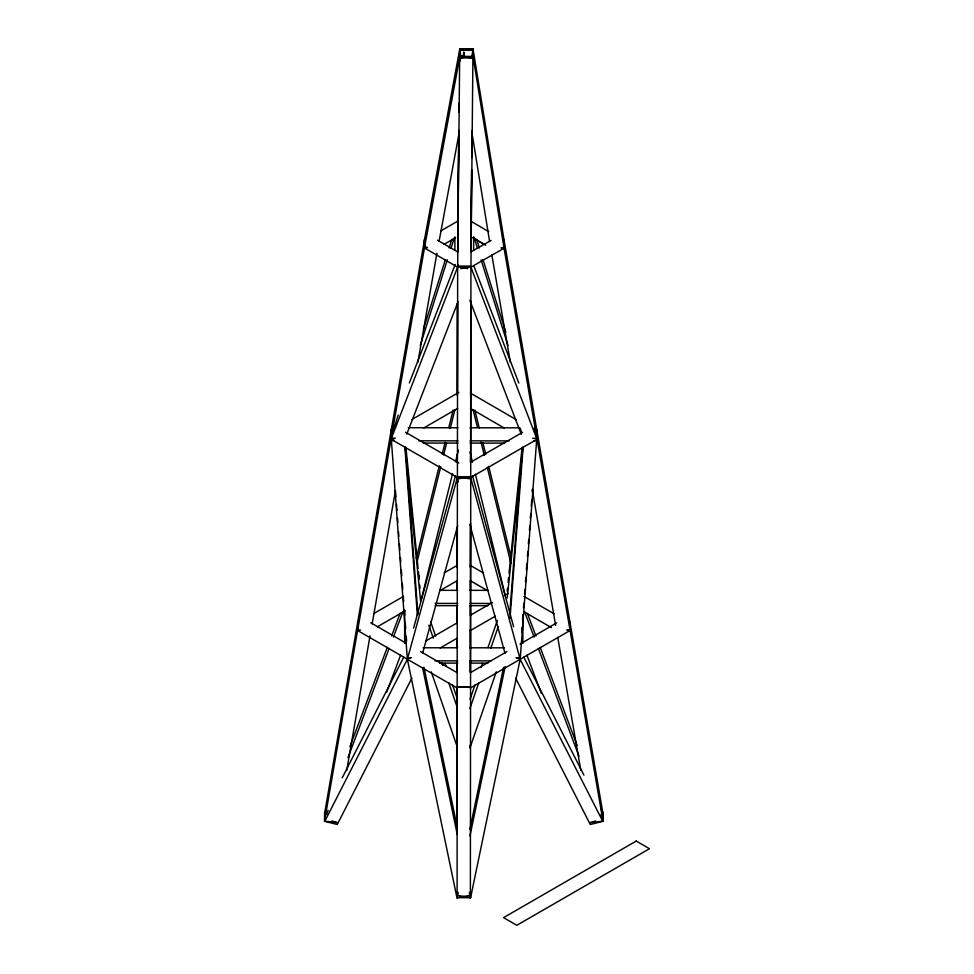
<?xml version="1.0" encoding="UTF-8"?>
<svg xmlns="http://www.w3.org/2000/svg" width="974" height="974" viewBox="0 0 974 974"><rect width="100%" height="100%" fill="white"/><g stroke="black" fill="none" stroke-linecap="round" stroke-linejoin="round"><path stroke-width="1.46" d="M404.648 643.327L404.648 610.065M454.882 250.087L454.882 236.816M457.159 687.194L457.658 266.413L470.929 266.389L470.369 897.711L457.11 897.687L457.098 687.108L470.43 687.181L457.098 687.169L457.171 834.073M470.552 523.622L470.369 672.023L470.369 662.892M470.625 461.542L470.807 301.173M473.644 250.087L473.644 236.816M522.88 643.376L522.88 614.655M457.11 567.72L457.159 529.966L457.159 564.664M457.256 461.993L457.269 454.444M457.354 395.541L457.488 303.486L457.415 392.473M470.369 567.781L470.479 526.958M470.527 462.053L470.588 455.966M470.625 395.602L470.807 301.977M519.982 655.831L519.982 658.631L470.491 476.834L457.512 478.928L458.316 481.85M459.801 56.589L459.85 50.185L472.999 48.797L504.021 239.908L602.955 813.485L603.016 821.131L589.879 822.689M324.525 821.131L324.598 813.485L357.75 622.082L357.689 629.74L324.525 821.131L337.661 822.689M536.893 438.604L536.954 430.934M457.683 251.219L458.912 130.333M459.095 112.205L459.192 103.134M459.704 53.266L459.728 50.246L472.987 50.319L470.929 266.45L457.67 266.377L459.728 50.246M457.11 897.687L457.135 894.656M470.953 251.292L471.781 169.695M471.903 157.605L472.183 130.406M472.987 50.319L472.962 53.351L473.072 48.834L459.801 48.7L424.518 239.531L357.689 622.106L357.75 629.776L424.579 247.25L424.506 239.567L424.591 247.213L427.501 247.566L424.579 247.25M536.711 436.973L536.784 430.885M457.67 223.423L458.705 136.823M459.071 110.999L459.119 103.39M459.765 51.744L459.801 48.7L472.914 50.271L472.987 57.965L459.728 57.819L459.801 48.7L459.874 56.395L424.591 247.213M470.929 223.57L471.562 170.389M471.891 146.076L471.952 138.478M411.892 678.099L337.284 824.491L324.756 821.374L324.975 811.683M536.954 436.596L537.088 431.032M410.237 658.266L407.29 658.424L391.061 435.743M456.94 745.841L457.11 743.162M470.101 745.22L469.931 747.91L496.29 671.865M509.792 613.023L522.466 447.663M510.023 618.283L523.16 446.847M521.626 631.992L521.979 627.439M522.563 619.854L522.904 615.3M523.488 607.715L523.842 603.162M524.536 594.067L524.889 589.514M525.473 581.928L525.814 577.375M526.398 569.79L526.861 563.727M527.445 556.142L527.798 551.588M528.371 544.003L528.724 539.45M529.418 530.343L529.771 525.79M530.355 518.205L530.696 513.663M531.28 506.078L531.743 500.003M532.328 492.418L532.559 489.386M517.291 658.314L520.226 658.485L536.978 435.877M507.15 591.255L507.466 588.247M508.087 582.221L508.562 577.704M509.025 573.199L521.979 448.296M507.247 597.975L522.855 447.492M462.991 56.748L463.77 52.255L464.549 56.748M346.732 770.349L370.035 635.779M372.19 623.798L395.407 490.774M417.858 362.279L436.924 253.216M469.31 892.403L469.931 895.374L456.94 897.687L457.39 895.203M471.818 56.236L472.914 50.271M439.079 241.333L459.204 132.501M469.906 829.251L503.582 667.312M458.23 892.403L457.61 895.374L470.6 897.687L520.335 658.497L516.001 657.73M469.967 835.948L505.177 666.581M418.747 578.836L419.477 575.902M416.312 558.151L439.298 465.755M442.22 454.03L445.142 442.293M448.783 427.623L453.166 410.03M417.006 562.095L440.723 466.765M443.645 455.028L446.567 443.304M450.219 428.633L454.955 409.567M421.218 599.667L452.606 473.547M455.528 461.81L458.45 450.073M413.573 628.181L455.503 475.738M407.546 658.57L457.549 476.822L470.515 478.928M422.546 653.359L457.622 525.838M393.106 424.944L391.268 430.739L391.329 436.839L398.22 415.07M423.41 329.188L445.447 259.559M449.124 247.944L451.875 239.251M420.257 345.441L447.346 259.839M451.023 248.236L454.237 238.082M470.04 699.235L475.02 684.88M480.986 667.665L482.483 663.367M487.95 647.576L497.397 620.316M469.87 708.536L478.818 682.713M490.75 648.27L498.213 626.757M325.815 810.648L324.756 813.485L324.975 818.793M349.885 746.741L387.323 647.333M391.597 635.973L400.156 613.255M326.57 814.532L328.177 810.271M347.962 757.735L389.15 648.38M393.423 637.02L403.053 611.465M386.702 692.039L400.606 655.112M392.972 425.261L391.329 429.497L391.268 438.592L457.841 266.584L467.776 268.654M409.336 382.965L455.187 264.538M406.755 434.197L458.06 301.672M342.239 777.8L403.723 657.158M324.756 821.374L407.643 658.716M441.052 230.753L457.89 221.037M444.12 244.304L455.589 237.68M411.856 419.526L458.815 392.4M423.824 427.927L457.646 408.398M373.444 613.742L403.553 596.356M444.132 572.931L457.22 565.37M377.376 626.793L404.953 610.868M440.199 590.512L457.305 580.638M425.711 641.026L457.22 622.836M470.223 615.337L492.564 602.443M504.337 595.65L508.27 593.385M440.199 647.978L457.305 638.104M470.308 630.604L495.267 616.201M470.223 672.778L506.967 651.594M520.043 644.045L556.702 622.897M470.296 688.046L569.875 630.616M470.393 462.358L522.563 432.322M470.649 477.503L536.991 439.335M470.673 252.047L491.079 240.395M470.892 267.193L504.045 248.273M590.037 822.689L595.613 820.96M602.577 811.683L602.796 821.374L590.256 824.491L515.636 678.135M460.751 268.641L470.686 266.584L536.784 438.726L536.711 429.631L535.091 425.394M411.515 657.681L407.193 658.448L456.94 897.687M391.183 440.625L394.117 440.455M390.951 438.373L395.371 438.13M457.415 476.712L470.686 476.7M439.651 590.329L457.743 590.341M469.797 590.341L487.889 590.354M435.122 603.393L457.731 603.405M469.797 603.417L490.896 603.43M435.122 605.645L457.731 605.658M469.785 605.658L487.877 605.67M423.069 647.771L457.743 647.795M469.797 647.795L504.459 647.82M435.122 660.847L457.731 660.859M469.797 660.871L490.896 660.883M439.639 663.099L457.731 663.111M469.785 663.111L487.877 663.124M408.252 427.72L457.999 427.769M470.065 427.781L519.812 427.829M418.796 440.808L457.987 440.845M470.052 440.857L509.256 440.893M423.3 443.06L457.975 443.085M470.04 443.097L504.715 443.133M459.801 56.334L473.06 56.407L503.96 247.591L603.016 821.131M532.681 438.251L537.088 438.507M533.922 440.589L536.857 440.759M391.146 438.47L391.085 430.788L391.146 438.458L394.068 438.799M357.689 629.74L360.599 630.081M459.874 56.395L472.987 57.965L473.072 48.834L472.938 56.48L459.789 57.868L460.276 60.851M331.927 820.96L337.503 822.689M405.488 432.225L458.815 463.003M391.049 439.201L457.39 477.503M370.826 622.812L406.17 643.23M420.573 651.545L457.305 672.766M357.653 630.519L457.22 688.034M437.496 240.201L457.89 252.023M424.469 247.98L457.622 267.193M470.539 393.179L516.171 419.611M470.393 408.423L504.215 428.024M470.308 565.37L483.481 572.992M523.975 596.417L554.084 613.827M470.223 580.65L487.231 590.488M523.89 611.696L551.369 627.585M470.686 221.122L488.753 231.642M473.145 237.875L483.335 243.853M472.926 237.802L485.685 245.278M523.805 657.207L583.913 775.097M602.796 821.374L519.873 658.765L519.812 656.001M473.863 265.963L518.838 383.074M469.833 300.272L521.297 434.319M527.36 613.291L535.919 636.01M540.205 647.369L577.119 745.329M601.189 809.224L602.796 813.485L602.577 818.793L600.97 814.532M524.475 611.514L534.105 637.069M538.379 648.428L579.031 756.323M526.922 655.161L541.361 693.488M430.63 621.716L435.597 636.071M445.057 663.343L446.043 666.204M452.52 684.868L457.488 699.222M428.816 625.271L433.296 638.189M441.746 662.588L442.744 665.461M448.71 682.689L457.171 707.087M431.251 671.829L457.11 746.474M476.615 239.263L479.342 247.98M482.994 259.595L505.786 332.171M474.265 238.106L477.455 248.26M481.107 259.875L508.002 345.526M533.983 428.268L535.347 432.626M520.286 428.499L521.662 432.858M472.512 475.75L513.615 626.769M469.882 524.377L505.007 653.396M474.862 410.176L479.22 427.903M482.861 442.683L485.77 454.505M488.68 466.327L510.875 556.471M473.072 409.664L477.43 427.391M481.071 442.172L484.346 455.467M487.256 467.289L510.912 563.337M469.918 451.912L472.463 462.26M475.373 474.07L505.202 595.248M423.946 667.263L457.317 827.742M422.655 668.03L457.256 834.45M470.15 895.203L470.6 897.687M491.846 254.981L510.376 362.45M532.242 489.386L555.618 625.381M557.749 637.361L580.808 770.385M459.85 50.185L461.055 57.649M471.915 132.525L489.605 241.515M406 448.186L418.102 568.633M418.406 571.641L419.161 579.165M419.77 585.191L420.074 588.199M405.172 447.383L420.598 600.946M405.537 447.553L417.931 614.484M404.867 446.737L417.371 615.191M395.456 490.786L395.907 496.85M396.479 504.435L396.929 510.51M397.489 518.095L397.83 522.648M398.5 531.755L398.841 536.309M399.401 543.894L399.851 549.969M400.424 557.554L400.752 562.108M401.325 569.693L401.775 575.768M402.335 583.353L402.786 589.428M403.346 597.013L403.686 601.567M404.368 610.674L404.697 615.227M405.269 622.812L405.72 628.887M406.28 636.472L406.621 641.026M520.116 655.855L520.226 658.485M390.951 430.898L391.085 436.462M457.877 264.685L457.902 267.716M457.147 743.04L457.171 746.072M470.357 581.295L470.43 590.39M470.369 605.475L470.43 614.57M470.369 629.642L470.43 647.807M463.77 52.255L463.77 56.809M457.159 590.439L457.159 581.368L457.098 590.402M504.021 239.908L503.96 247.591L501.038 247.895L503.948 247.542L504.008 239.872M569.839 622.216L569.778 629.886L566.856 630.215L569.839 629.837L569.778 622.179M636.205 841.061L503.558 917.642L516.829 925.3L649.475 848.719L636.205 841.061M457.171 623.677L457.159 605.548L457.098 623.652M457.171 647.856L457.171 638.786L457.098 647.82M457.171 672.036L457.171 662.965L457.098 671.999"/></g></svg>
